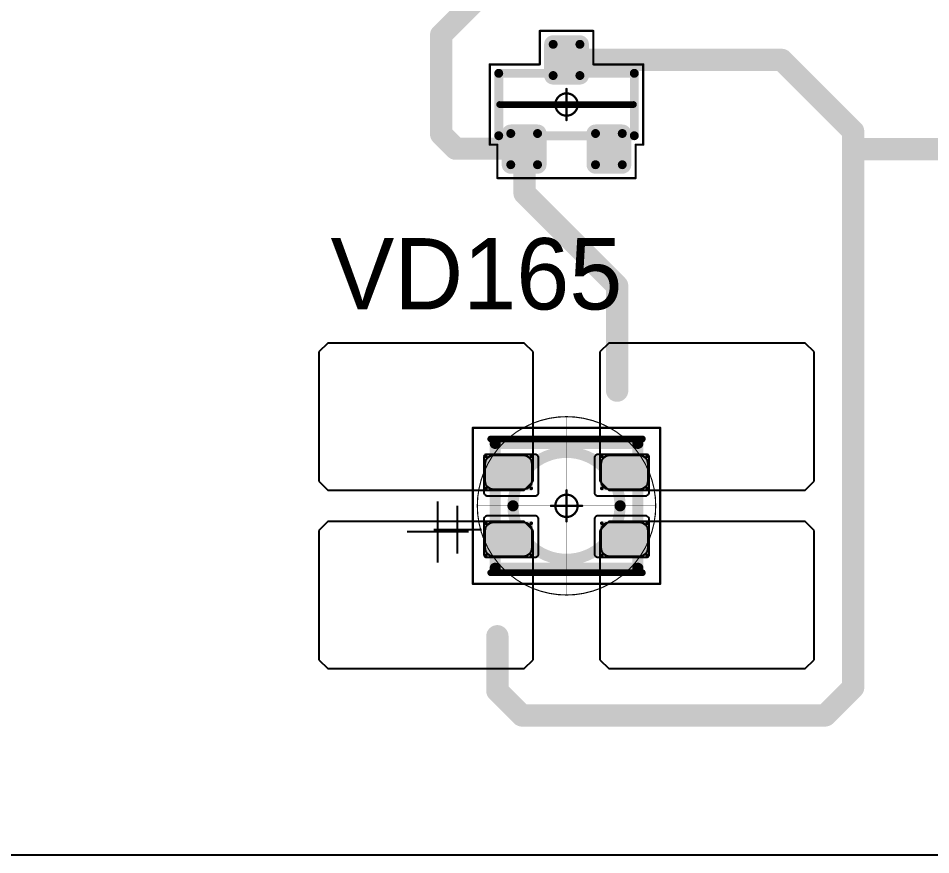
# Model space of a CAD drawing. Header units: millimetres. Extents: x 0 to 400, y 0 to 514.
# Drawn here: x 267.71 to 288.17, y 24.67 to 43.43 of the extents above; entities that cross this region are included whole.
import ezdxf

# ---------------------------------------------------------------- set-up
doc = ezdxf.new("R2010")
doc.units = ezdxf.units.MM
for name, color, linetype in [('Mechanical13', 56, 'Continuous'), ('Mechanical15', 56, 'Continuous'), ('Mechanical2', 216, 'Continuous'), ('TopLayer', 1, 'Continuous'), ('TopOverlay', 2, 'Continuous'), ('TopPaste', 8, 'Continuous'), ('TopSolder', 216, 'Continuous')]:
    doc.layers.add(name, color=color, linetype=linetype)

# ---------------------------------------------------------------- blocks, each defined once
blk = doc.blocks.new('SOT23_17')
at = {"layer": 'Mechanical13', "const_width": 0.2}
for points in [[(-0.7, 1.52), (0.7, 1.52)], [(-0.7, 1.52), (-0.7, -1.52)], [(0.7, 1.52), (0.7, -1.52)], [(-0.7, -1.52), (0.7, -1.52)]]:
    blk.add_lwpolyline(points, dxfattribs=at)
at = {"layer": 'Mechanical13', "const_width": 0.1}
for points in [[(-0.75, 1.52, 1), (-0.65, 1.52, 1)], [(-0.75, 1.52, 1), (-0.65, 1.52, 1)], [(0.65, 1.52, 1), (0.75, 1.52, 1)], [(0.65, 1.52, 1), (0.75, 1.52, 1)], [(-0.75, -1.52, 1), (-0.65, -1.52, 1)], [(-0.75, -1.52, 1), (-0.65, -1.52, 1)], [(0.65, -1.52, 1), (0.75, -1.52, 1)], [(0.65, -1.52, 1), (0.75, -1.52, 1)]]:
    blk.add_lwpolyline(points, format="xyb", close=True, dxfattribs=at)
at = {"layer": 'Mechanical15', "const_width": 0.05}
for points in [[(-0.9, 1.72), (-0.9, 1.55)], [(0.9, 1.72), (-0.9, 1.72)], [(0.9, 1.72), (0.9, 0.6)], [(-1.65, 1.55), (-1.65, -1.55)], [(-1.65, 1.55), (-0.9, 1.55)], [(0.9, 0.6), (1.65, 0.6)], [(1.65, 0.6), (1.65, -0.6)], [(0, 0.35), (0, -0.35)], [(0.35, 0), (-0.35, 0)], [(0.9, -0.6), (1.65, -0.6)], [(0.9, -0.6), (0.9, -1.72)], [(-1.65, -1.55), (-0.9, -1.55)], [(-0.9, -1.55), (-0.9, -1.72)], [(-0.9, -1.72), (0.9, -1.72)]]:
    blk.add_lwpolyline(points, dxfattribs=at)
at = {"layer": 'Mechanical15'}
for points, const_width in [([(-0.913, 1.72, 1), (-0.888, 1.72, 1)], 0.025), ([(-0.913, 1.72, 1), (-0.888, 1.72, 1)], 0.025), ([(0.888, 1.72, 1), (0.913, 1.72, 1)], 0.025), ([(0.888, 1.72, 1), (0.913, 1.72, 1)], 0.025), ([(-1.662, 1.55, 1), (-1.637, 1.55, 1)], 0.025), ([(-1.662, 1.55, 1), (-1.637, 1.55, 1)], 0.025), ([(-0.913, 1.55, 1), (-0.888, 1.55, 1)], 0.025), ([(-0.913, 1.55, 1), (-0.888, 1.55, 1)], 0.025), ([(0.888, 0.6, 1), (0.913, 0.6, 1)], 0.025), ([(0.888, 0.6, 1), (0.913, 0.6, 1)], 0.025), ([(1.637, 0.6, 1), (1.662, 0.6, 1)], 0.025), ([(1.637, 0.6, 1), (1.662, 0.6, 1)], 0.025), ([(0.25, 0, 1), (-0.25, 0, 1)], 0.05), ([(-0.012, 0.35, 1), (0.012, 0.35, 1)], 0.025), ([(-0.362, 0, 1), (-0.337, 0, 1)], 0.025), ([(-0.262, 0, 1), (-0.238, 0, 1)], 0.025), ([(0.238, 0, 1), (0.262, 0, 1)], 0.025), ([(0.337, 0, 1), (0.362, 0, 1)], 0.025), ([(-0.012, -0.35, 1), (0.012, -0.35, 1)], 0.025), ([(0.888, -0.6, 1), (0.913, -0.6, 1)], 0.025), ([(0.888, -0.6, 1), (0.913, -0.6, 1)], 0.025), ([(1.637, -0.6, 1), (1.662, -0.6, 1)], 0.025), ([(1.637, -0.6, 1), (1.662, -0.6, 1)], 0.025), ([(-1.662, -1.55, 1), (-1.637, -1.55, 1)], 0.025), ([(-1.662, -1.55, 1), (-1.637, -1.55, 1)], 0.025), ([(-0.913, -1.55, 1), (-0.888, -1.55, 1)], 0.025), ([(-0.913, -1.55, 1), (-0.888, -1.55, 1)], 0.025), ([(-0.913, -1.72, 1), (-0.888, -1.72, 1)], 0.025), ([(-0.913, -1.72, 1), (-0.888, -1.72, 1)], 0.025), ([(0.888, -1.72, 1), (0.913, -1.72, 1)], 0.025), ([(0.888, -1.72, 1), (0.913, -1.72, 1)], 0.025)]:
    blk.add_lwpolyline(points, format="xyb", close=True, dxfattribs=dict(at, const_width=const_width))
at = {"layer": 'TopLayer', "const_width": 0.1}
for points in [[(-1.4, 1.25, 1), (-1.3, 1.25, 1)], [(-0.7, 1.25, 1), (-0.6, 1.25, 1)], [(-1.4, 0.65, 1), (-1.3, 0.65, 1)], [(-0.7, 0.65, 1), (-0.6, 0.65, 1)], [(0.6, 0.3, 1), (0.7, 0.3, 1)], [(1.3, 0.3, 1), (1.4, 0.3, 1)], [(0.6, -0.3, 1), (0.7, -0.3, 1)], [(1.3, -0.3, 1), (1.4, -0.3, 1)], [(-1.4, -0.65, 1), (-1.3, -0.65, 1)], [(-0.7, -0.65, 1), (-0.6, -0.65, 1)], [(-1.4, -1.25, 1), (-1.3, -1.25, 1)], [(-0.7, -1.25, 1), (-0.6, -1.25, 1)]]:
    blk.add_lwpolyline(points, format="xyb", close=True, dxfattribs=at)
at = {"layer": 'TopLayer'}
for points in [[(-1.45, 1.25), (-1.45, 0.65), (-0.55, 1.25), (-0.55, 0.65)], [(-1.35, 1.35), (-1.35, 0.55), (-0.65, 1.35), (-0.65, 0.55)], [(0.55, 0.3), (0.55, -0.3), (1.45, 0.3), (1.45, -0.3)], [(0.65, 0.4), (0.65, -0.4), (1.35, 0.4), (1.35, -0.4)], [(-1.35, -0.55), (-1.35, -1.35), (-0.65, -0.55), (-0.65, -1.35)], [(-1.45, -0.65), (-1.45, -1.25), (-0.55, -0.65), (-0.55, -1.25)]]:
    blk.add_solid(points, dxfattribs=at)
at = {"layer": 'TopOverlay', "const_width": 0.15}
blk.add_lwpolyline([(0, 1.5), (0, -1.5)], dxfattribs=at)
at = {"layer": 'TopOverlay', "const_width": 0.075}
for points in [[(-0.038, 1.5, 1), (0.038, 1.5, 1)], [(-0.038, -1.5, 1), (0.038, -1.5, 1)]]:
    blk.add_lwpolyline(points, format="xyb", close=True, dxfattribs=at)
at = {"layer": 'TopPaste', "const_width": 0.075}
for points in [[(-1.387, 1.25, 1), (-1.313, 1.25, 1)], [(-0.687, 1.25, 1), (-0.613, 1.25, 1)], [(-1.387, 0.65, 1), (-1.313, 0.65, 1)], [(-0.687, 0.65, 1), (-0.613, 0.65, 1)], [(0.613, 0.3, 1), (0.687, 0.3, 1)], [(1.313, 0.3, 1), (1.387, 0.3, 1)], [(0.613, -0.3, 1), (0.687, -0.3, 1)], [(1.313, -0.3, 1), (1.387, -0.3, 1)], [(-1.387, -0.65, 1), (-1.313, -0.65, 1)], [(-0.687, -0.65, 1), (-0.613, -0.65, 1)], [(-1.387, -1.25, 1), (-1.313, -1.25, 1)], [(-0.687, -1.25, 1), (-0.613, -1.25, 1)]]:
    blk.add_lwpolyline(points, format="xyb", close=True, dxfattribs=at)
at = {"layer": 'TopPaste'}
for points in [[(-1.425, 1.25), (-1.425, 0.65), (-0.575, 1.25), (-0.575, 0.65)], [(-1.35, 1.325), (-1.35, 0.575), (-0.65, 1.325), (-0.65, 0.575)], [(0.575, 0.3), (0.575, -0.3), (1.425, 0.3), (1.425, -0.3)], [(0.65, 0.375), (0.65, -0.375), (1.35, 0.375), (1.35, -0.375)], [(-1.35, -0.575), (-1.35, -1.325), (-0.65, -0.575), (-0.65, -1.325)], [(-1.425, -0.65), (-1.425, -1.25), (-0.575, -0.65), (-0.575, -1.25)]]:
    blk.add_solid(points, dxfattribs=at)
at = {"layer": 'TopSolder', "const_width": 0.202}
for points in [[(-1.451, 1.25, 1), (-1.249, 1.25, 1)], [(-0.751, 1.25, 1), (-0.549, 1.25, 1)], [(-1.451, 0.65, 1), (-1.249, 0.65, 1)], [(-0.751, 0.65, 1), (-0.549, 0.65, 1)], [(0.549, 0.3, 1), (0.751, 0.3, 1)], [(1.249, 0.3, 1), (1.451, 0.3, 1)], [(0.549, -0.3, 1), (0.751, -0.3, 1)], [(1.249, -0.3, 1), (1.451, -0.3, 1)], [(-1.451, -0.65, 1), (-1.249, -0.65, 1)], [(-0.751, -0.65, 1), (-0.549, -0.65, 1)], [(-1.451, -1.25, 1), (-1.249, -1.25, 1)], [(-0.751, -1.25, 1), (-0.549, -1.25, 1)]]:
    blk.add_lwpolyline(points, format="xyb", close=True, dxfattribs=at)
at = {"layer": 'TopSolder'}
for points in [[(-1.35, 1.452), (-1.35, 0.448), (-0.65, 1.452), (-0.65, 0.448)], [(-1.552, 1.25), (-1.552, 0.65), (-0.448, 1.25), (-0.448, 0.65)], [(0.65, 0.502), (0.65, -0.502), (1.35, 0.502), (1.35, -0.502)], [(0.448, 0.3), (0.448, -0.3), (1.552, 0.3), (1.552, -0.3)], [(-1.35, -0.448), (-1.35, -1.452), (-0.65, -0.448), (-0.65, -1.452)], [(-1.552, -0.65), (-1.552, -1.25), (-0.448, -0.65), (-0.448, -1.25)]]:
    blk.add_solid(points, dxfattribs=at)
blk = doc.blocks.new('E65F_190')
at = {"layer": 'Mechanical13'}
for p, q in [((2.441, 1.071), (2.441, 0)), ((1.905, 0.536), (2.976, 0.536))]:
    blk.add_line(p, q, dxfattribs=at)
at = {"layer": 'Mechanical13', "const_width": 0.25}
for points in [[(-1.6, 1.4), (-1.6, -1.4)], [(1.6, 1.4), (-1.6, 1.4)], [(1.6, 1.4), (1.6, -1.4)], [(1.6, -1.4), (-1.6, -1.4)]]:
    blk.add_lwpolyline(points, dxfattribs=at)
at = {"layer": 'Mechanical13'}
for points, const_width in [([(-1.663, 1.4, 1), (-1.538, 1.4, 1)], 0.125), ([(-1.663, 1.4, 1), (-1.538, 1.4, 1)], 0.125), ([(1.537, 1.4, 1), (1.662, 1.4, 1)], 0.125), ([(1.537, 1.4, 1), (1.662, 1.4, 1)], 0.125), ([(1.2, 0, 1), (-1.2, 0, 1)], 0.25), ([(-1.263, 0, 1), (-1.138, 0, 1)], 0.125), ([(1.137, 0, 1), (1.262, 0, 1)], 0.125), ([(-1.663, -1.4, 1), (-1.538, -1.4, 1)], 0.125), ([(-1.663, -1.4, 1), (-1.538, -1.4, 1)], 0.125), ([(1.537, -1.4, 1), (1.662, -1.4, 1)], 0.125), ([(1.537, -1.4, 1), (1.662, -1.4, 1)], 0.125)]:
    blk.add_lwpolyline(points, format="xyb", close=True, dxfattribs=dict(at, const_width=const_width))
at = {"layer": 'Mechanical15', "const_width": 0.05}
for points in [[(2.1, 1.75), (-2.1, 1.75)], [(-2.1, 1.75), (-2.1, -1.75)], [(2.1, 1.75), (2.1, -1.75)], [(0, 0.35), (0, -0.35)], [(0, 0.35), (0, -0.35)], [(0.35, 0), (-0.35, 0)], [(0.35, 0), (-0.35, 0)], [(2.1, -1.75), (-2.1, -1.75)]]:
    blk.add_lwpolyline(points, dxfattribs=at)
at = {"layer": 'Mechanical15'}
for points, const_width in [([(-2.113, 1.75, 1), (-2.088, 1.75, 1)], 0.025), ([(-2.113, 1.75, 1), (-2.088, 1.75, 1)], 0.025), ([(2.087, 1.75, 1), (2.112, 1.75, 1)], 0.025), ([(2.087, 1.75, 1), (2.112, 1.75, 1)], 0.025), ([(0.25, 0, 1), (-0.25, 0, 1)], 0.05), ([(0.25, 0, 1), (-0.25, 0, 1)], 0.05), ([(-0.013, 0.35, 1), (0.012, 0.35, 1)], 0.025), ([(-0.013, 0.35, 1), (0.012, 0.35, 1)], 0.025), ([(-0.363, 0, 1), (-0.338, 0, 1)], 0.025), ([(-0.363, 0, 1), (-0.338, 0, 1)], 0.025), ([(-0.263, 0, 1), (-0.238, 0, 1)], 0.025), ([(-0.263, 0, 1), (-0.238, 0, 1)], 0.025), ([(0.237, 0, 1), (0.262, 0, 1)], 0.025), ([(0.237, 0, 1), (0.262, 0, 1)], 0.025), ([(0.337, 0, 1), (0.362, 0, 1)], 0.025), ([(0.337, 0, 1), (0.362, 0, 1)], 0.025), ([(-0.013, -0.35, 1), (0.012, -0.35, 1)], 0.025), ([(-0.013, -0.35, 1), (0.012, -0.35, 1)], 0.025), ([(-2.113, -1.75, 1), (-2.088, -1.75, 1)], 0.025), ([(-2.113, -1.75, 1), (-2.088, -1.75, 1)], 0.025), ([(2.087, -1.75, 1), (2.112, -1.75, 1)], 0.025), ([(2.087, -1.75, 1), (2.112, -1.75, 1)], 0.025)]:
    blk.add_lwpolyline(points, format="xyb", close=True, dxfattribs=dict(at, const_width=const_width))
at = {"layer": 'TopLayer'}
for p, q in [((-5.35, 3.65), (-5.55, 3.45)), ((-0.95, 3.65), (-5.35, 3.65)), ((-5.35, 3.65), (-5.35, 3.65)), ((-0.75, 3.45), (-0.95, 3.65)), ((0.95, 3.65), (0.75, 3.45)), ((5.35, 3.65), (0.95, 3.65)), ((0.95, 3.65), (0.95, 3.65)), ((5.55, 3.45), (5.35, 3.65)), ((-5.55, 3.45), (-5.55, 3.45)), ((-5.55, 3.45), (-5.55, 0.55)), ((-0.75, 0.55), (-0.75, 3.45)), ((0.75, 3.45), (0.75, 3.45)), ((0.75, 3.45), (0.75, 0.55)), ((5.55, 0.55), (5.55, 3.45)), ((-5.55, 0.55), (-5.35, 0.35)), ((-0.95, 0.35), (-0.75, 0.55)), ((0.75, 0.55), (0.95, 0.35)), ((5.35, 0.35), (5.55, 0.55)), ((-5.35, 0.35), (-0.95, 0.35)), ((0.95, 0.35), (5.35, 0.35)), ((-5.35, -0.35), (-5.55, -0.55)), ((-0.95, -0.35), (-5.35, -0.35)), ((-5.35, -0.35), (-5.35, -0.35)), ((-0.75, -0.55), (-0.95, -0.35)), ((0.95, -0.35), (0.75, -0.55)), ((5.35, -0.35), (0.95, -0.35)), ((0.95, -0.35), (0.95, -0.35)), ((5.55, -0.55), (5.35, -0.35)), ((-5.55, -0.55), (-5.55, -0.55)), ((-5.55, -0.55), (-5.55, -3.45)), ((-0.75, -3.45), (-0.75, -0.55)), ((0.75, -0.55), (0.75, -0.55)), ((0.75, -0.55), (0.75, -3.45)), ((5.55, -3.45), (5.55, -0.55)), ((-5.55, -3.45), (-5.35, -3.65)), ((-0.95, -3.65), (-0.75, -3.45)), ((0.75, -3.45), (0.95, -3.65)), ((5.35, -3.65), (5.55, -3.45)), ((-5.35, -3.65), (-0.95, -3.65)), ((0.95, -3.65), (5.35, -3.65))]:
    blk.add_line(p, q, dxfattribs=at)
at = {"layer": 'TopLayer', "const_width": 0.04}
for points in [[(-1.83, 1.11, 1), (-1.79, 1.11, 1)], [(-0.81, 1.11, 1), (-0.77, 1.11, 1)], [(0.77, 1.11, 1), (0.81, 1.11, 1)], [(1.79, 1.11, 1), (1.83, 1.11, 1)], [(-1.83, 0.39, 1), (-1.79, 0.39, 1)], [(-0.81, 0.39, 1), (-0.77, 0.39, 1)], [(0.77, 0.39, 1), (0.81, 0.39, 1)], [(1.79, 0.39, 1), (1.83, 0.39, 1)], [(-1.83, -0.39, 1), (-1.79, -0.39, 1)], [(-0.81, -0.39, 1), (-0.77, -0.39, 1)], [(0.77, -0.39, 1), (0.81, -0.39, 1)], [(1.79, -0.39, 1), (1.83, -0.39, 1)], [(-1.83, -1.11, 1), (-1.79, -1.11, 1)], [(-0.81, -1.11, 1), (-0.77, -1.11, 1)], [(0.77, -1.11, 1), (0.81, -1.11, 1)], [(1.79, -1.11, 1), (1.83, -1.11, 1)]]:
    blk.add_lwpolyline(points, format="xyb", close=True, dxfattribs=at)
at = {"layer": 'TopLayer'}
for points in [[(-1.85, 1.11), (-1.85, 0.39), (-0.75, 1.11), (-0.75, 0.39)], [(-1.81, 1.15), (-1.81, 0.35), (-0.79, 1.15), (-0.79, 0.35)], [(0.75, 1.11), (0.75, 0.39), (1.85, 1.11), (1.85, 0.39)], [(0.79, 1.15), (0.79, 0.35), (1.81, 1.15), (1.81, 0.35)], [(-1.85, -0.39), (-1.85, -1.11), (-0.75, -0.39), (-0.75, -1.11)], [(-1.81, -0.35), (-1.81, -1.15), (-0.79, -0.35), (-0.79, -1.15)], [(0.75, -0.39), (0.75, -1.11), (1.85, -0.39), (1.85, -1.11)], [(0.79, -0.35), (0.79, -1.15), (1.81, -0.35), (1.81, -1.15)]]:
    blk.add_solid(points, dxfattribs=at)
at = {"layer": 'TopOverlay'}
for p, q in [((2.886, 1.271), (2.886, -0.1)), ((2.2, 0.586), (3.571, 0.586))]:
    blk.add_line(p, q, dxfattribs=at)
at = {"layer": 'TopOverlay', "const_width": 0.15}
for points in [[(1.7, 1.5), (-1.7, 1.5)], [(1.7, -1.5), (-1.7, -1.5)]]:
    blk.add_lwpolyline(points, dxfattribs=at)
at = {"layer": 'TopOverlay', "const_width": 0.075}
for points in [[(-1.738, 1.5, 1), (-1.663, 1.5, 1)], [(1.662, 1.5, 1), (1.737, 1.5, 1)], [(-1.738, -1.5, 1), (-1.663, -1.5, 1)], [(1.662, -1.5, 1), (1.737, -1.5, 1)]]:
    blk.add_lwpolyline(points, format="xyb", close=True, dxfattribs=at)
at = {"layer": 'TopPaste'}
for p, q in [((-1.773, 1.073), (-1.814, 1.011)), ((-1.711, 1.114), (-1.773, 1.073)), ((-1.638, 1.129), (-1.711, 1.114)), ((-0.963, 1.129), (-1.638, 1.129)), ((-0.889, 1.114), (-0.963, 1.129)), ((-0.827, 1.073), (-0.889, 1.114)), ((-0.786, 1.011), (-0.827, 1.073)), ((0.827, 1.073), (0.786, 1.011)), ((0.889, 1.114), (0.827, 1.073)), ((0.962, 1.129), (0.889, 1.114)), ((1.637, 1.129), (0.962, 1.129)), ((1.711, 1.114), (1.637, 1.129)), ((1.773, 1.073), (1.711, 1.114)), ((1.814, 1.011), (1.773, 1.073)), ((-1.814, 1.011), (-1.829, 0.938)), ((-1.829, 0.938), (-1.829, 0.562)), ((-0.771, 0.938), (-0.786, 1.011)), ((-0.771, 0.562), (-0.771, 0.938)), ((0.786, 1.011), (0.771, 0.938)), ((0.771, 0.938), (0.771, 0.562)), ((1.829, 0.938), (1.814, 1.011)), ((1.829, 0.562), (1.829, 0.938)), ((-1.829, 0.562), (-1.814, 0.489)), ((-1.814, 0.489), (-1.773, 0.427)), ((-1.773, 0.427), (-1.711, 0.386)), ((-0.889, 0.386), (-0.827, 0.427)), ((-0.827, 0.427), (-0.786, 0.489)), ((-0.786, 0.489), (-0.771, 0.562)), ((0.771, 0.562), (0.786, 0.489)), ((0.786, 0.489), (0.827, 0.427)), ((0.827, 0.427), (0.889, 0.386)), ((1.711, 0.386), (1.773, 0.427)), ((1.773, 0.427), (1.814, 0.489)), ((1.814, 0.489), (1.829, 0.562)), ((-1.711, 0.386), (-1.638, 0.371)), ((-1.638, 0.371), (-0.963, 0.371)), ((-0.963, 0.371), (-0.889, 0.386)), ((0.889, 0.386), (0.962, 0.371)), ((0.962, 0.371), (1.637, 0.371)), ((1.637, 0.371), (1.711, 0.386)), ((-1.711, -0.386), (-1.773, -0.427)), ((-1.638, -0.371), (-1.711, -0.386)), ((-0.963, -0.371), (-1.638, -0.371)), ((-0.889, -0.386), (-0.963, -0.371)), ((-0.827, -0.427), (-0.889, -0.386)), ((0.889, -0.386), (0.827, -0.427)), ((0.962, -0.371), (0.889, -0.386)), ((1.637, -0.371), (0.962, -0.371)), ((1.711, -0.386), (1.637, -0.371)), ((1.773, -0.427), (1.711, -0.386)), ((-1.814, -0.489), (-1.829, -0.563)), ((-1.829, -0.563), (-1.829, -0.938)), ((-1.773, -0.427), (-1.814, -0.489)), ((-0.786, -0.489), (-0.827, -0.427)), ((-0.771, -0.563), (-0.786, -0.489)), ((-0.771, -0.938), (-0.771, -0.563)), ((0.786, -0.489), (0.771, -0.563)), ((0.771, -0.563), (0.771, -0.938)), ((0.827, -0.427), (0.786, -0.489)), ((1.814, -0.489), (1.773, -0.427)), ((1.829, -0.563), (1.814, -0.489)), ((1.829, -0.938), (1.829, -0.563)), ((-1.829, -0.938), (-1.814, -1.011)), ((-1.814, -1.011), (-1.773, -1.073)), ((-0.827, -1.073), (-0.786, -1.011)), ((-0.786, -1.011), (-0.771, -0.938)), ((0.771, -0.938), (0.786, -1.011)), ((0.786, -1.011), (0.827, -1.073)), ((1.773, -1.073), (1.814, -1.011)), ((1.814, -1.011), (1.829, -0.938)), ((-1.773, -1.073), (-1.711, -1.114)), ((-1.711, -1.114), (-1.638, -1.129)), ((-1.638, -1.129), (-0.963, -1.129)), ((-0.963, -1.129), (-0.889, -1.114)), ((-0.889, -1.114), (-0.827, -1.073)), ((0.827, -1.073), (0.889, -1.114)), ((0.889, -1.114), (0.962, -1.129)), ((0.962, -1.129), (1.637, -1.129)), ((1.637, -1.129), (1.711, -1.114)), ((1.711, -1.114), (1.773, -1.073))]:
    blk.add_line(p, q, dxfattribs=at)
at = {"layer": 'TopSolder'}
for p, q in [((-1.842, 1.129), (-1.85, 1.111)), ((-1.85, 1.111), (-1.85, 1.101)), ((-1.85, 1.101), (-1.85, 1.101)), ((-1.85, 1.101), (-1.85, 0.301)), ((-1.828, 1.143), (-1.842, 1.129)), ((-1.81, 1.151), (-1.828, 1.143)), ((-1.8, 1.151), (-1.81, 1.151)), ((-0.7, 1.151), (-1.8, 1.151)), ((-0.685, 1.151), (-0.7, 1.151)), ((-0.7, 1.151), (-0.7, 1.151)), ((-0.658, 1.139), (-0.685, 1.151)), ((-0.636, 1.118), (-0.658, 1.139)), ((-0.625, 1.09), (-0.636, 1.118)), ((-0.625, 1.076), (-0.625, 1.09)), ((-0.625, 0.301), (-0.625, 1.076)), ((0.636, 1.118), (0.625, 1.09)), ((0.625, 1.09), (0.625, 1.076)), ((0.625, 1.076), (0.625, 1.076)), ((0.625, 1.076), (0.625, 0.301)), ((0.657, 1.139), (0.636, 1.118)), ((0.685, 1.151), (0.657, 1.139)), ((0.7, 1.151), (0.685, 1.151)), ((1.8, 1.151), (0.7, 1.151)), ((1.81, 1.151), (1.8, 1.151)), ((1.8, 1.151), (1.8, 1.151)), ((1.828, 1.143), (1.81, 1.151)), ((1.842, 1.129), (1.828, 1.143)), ((1.85, 1.111), (1.842, 1.129)), ((1.85, 1.101), (1.85, 1.111)), ((1.85, 0.301), (1.85, 1.101)), ((-1.85, 0.301), (-1.85, 0.286)), ((-1.85, 0.286), (-1.839, 0.258)), ((-1.839, 0.258), (-1.818, 0.237)), ((-1.818, 0.237), (-1.79, 0.226)), ((-1.79, 0.226), (-1.775, 0.226)), ((-1.775, 0.226), (-1.775, 0.226)), ((-1.775, 0.226), (-0.7, 0.226)), ((-0.7, 0.226), (-0.685, 0.226)), ((-0.685, 0.226), (-0.658, 0.237)), ((-0.658, 0.237), (-0.636, 0.258)), ((-0.636, 0.258), (-0.625, 0.286)), ((-0.625, 0.286), (-0.625, 0.301)), ((-0.625, 0.301), (-0.625, 0.301)), ((0.625, 0.301), (0.625, 0.286)), ((0.625, 0.286), (0.636, 0.258)), ((0.636, 0.258), (0.657, 0.237)), ((0.657, 0.237), (0.685, 0.226)), ((0.685, 0.226), (0.7, 0.226)), ((0.7, 0.226), (0.7, 0.226)), ((0.7, 0.226), (1.775, 0.226)), ((1.775, 0.226), (1.79, 0.226)), ((1.79, 0.226), (1.817, 0.237)), ((1.817, 0.237), (1.839, 0.258)), ((1.839, 0.258), (1.85, 0.286)), ((1.85, 0.286), (1.85, 0.301)), ((1.85, 0.301), (1.85, 0.301)), ((-1.839, -0.257), (-1.85, -0.285)), ((-1.85, -0.285), (-1.85, -0.299)), ((-1.85, -0.299), (-1.85, -0.299)), ((-1.85, -0.299), (-1.85, -1.099)), ((-1.817, -0.236), (-1.839, -0.257)), ((-1.79, -0.224), (-1.817, -0.236)), ((-1.775, -0.224), (-1.79, -0.224)), ((-0.7, -0.224), (-1.775, -0.224)), ((-0.685, -0.224), (-0.7, -0.224)), ((-0.7, -0.224), (-0.7, -0.224)), ((-0.658, -0.236), (-0.685, -0.224)), ((-0.636, -0.257), (-0.658, -0.236)), ((-0.625, -0.285), (-0.636, -0.257)), ((-0.625, -0.299), (-0.625, -0.285)), ((-0.625, -1.074), (-0.625, -0.299)), ((0.636, -0.257), (0.625, -0.285)), ((0.625, -0.285), (0.625, -0.299)), ((0.625, -0.299), (0.625, -0.299)), ((0.625, -0.299), (0.625, -1.074)), ((0.657, -0.236), (0.636, -0.257)), ((0.685, -0.224), (0.657, -0.236)), ((0.7, -0.224), (0.685, -0.224)), ((1.775, -0.224), (0.7, -0.224)), ((1.79, -0.224), (1.775, -0.224)), ((1.775, -0.224), (1.775, -0.224)), ((1.817, -0.236), (1.79, -0.224)), ((1.839, -0.257), (1.817, -0.236)), ((1.85, -0.285), (1.839, -0.257)), ((1.85, -0.299), (1.85, -0.285)), ((1.85, -1.099), (1.85, -0.299)), ((-1.85, -1.099), (-1.85, -1.109)), ((-1.85, -1.109), (-1.842, -1.128)), ((-1.842, -1.128), (-1.828, -1.142)), ((-1.828, -1.142), (-1.81, -1.149)), ((-1.81, -1.149), (-1.8, -1.149)), ((-1.8, -1.149), (-0.7, -1.149)), ((-1.8, -1.149), (-1.8, -1.149)), ((-0.7, -1.149), (-0.685, -1.149)), ((-0.685, -1.149), (-0.658, -1.138)), ((-0.658, -1.138), (-0.636, -1.117)), ((-0.636, -1.117), (-0.625, -1.089)), ((-0.625, -1.089), (-0.625, -1.074)), ((-0.625, -1.074), (-0.625, -1.074)), ((0.625, -1.074), (0.625, -1.089)), ((0.625, -1.089), (0.636, -1.117)), ((0.636, -1.117), (0.657, -1.138)), ((0.657, -1.138), (0.685, -1.149)), ((0.685, -1.149), (0.7, -1.149)), ((0.7, -1.149), (1.8, -1.149)), ((0.7, -1.149), (0.7, -1.149)), ((1.8, -1.149), (1.81, -1.149)), ((1.81, -1.149), (1.828, -1.142)), ((1.828, -1.142), (1.842, -1.128)), ((1.842, -1.128), (1.85, -1.109)), ((1.85, -1.109), (1.85, -1.099)), ((1.85, -1.099), (1.85, -1.099))]:
    blk.add_line(p, q, dxfattribs=at)

msp = doc.modelspace()

# ---------------------------------------------------------------- linework, layer by layer
at = {"layer": 'Mechanical2'}
for points, const_width in [([(282, 32.5, 1), (278, 32.5, 1)], 0.0254), ([(280, 34.5, 1), (280, 34.5, 1)], 0.0005), ([(277.994, 32.5, 1), (278.006, 32.5, 1)], 0.0127), ([(278, 32.5, 1), (278, 32.5, 1)], 0.0005), ([(281.994, 32.5, 1), (282.006, 32.5, 1)], 0.0127), ([(282, 32.5, 1), (282, 32.5, 1)], 0.0005), ([(280, 30.5, 1), (280, 30.5, 1)], 0.0005)]:
    msp.add_lwpolyline(points, format="xyb", close=True, dxfattribs=dict(at, const_width=const_width))
at = {"layer": 'Mechanical2', "const_width": 0.001}
for points in [[(280, 30.5), (280, 34.5)], [(278, 32.5), (282, 32.5)]]:
    msp.add_lwpolyline(points, dxfattribs=at)
at = {"layer": 'TopLayer'}
msp.add_line((12.5, 24.675), (387.5, 24.675), dxfattribs=at)
at = {"layer": 'TopLayer', "const_width": 0.5}
for points in [[(277.19, 43.06), (277.94, 43.81)], [(277.19, 40.835), (277.19, 43.06)], [(280, 42.5), (284.825, 42.5)], [(284.825, 42.5), (286.425, 40.9)], [(286.425, 40.575), (286.425, 40.9)], [(277.19, 40.835), (277.515, 40.51)], [(277.515, 40.51), (279.04, 40.51)], [(279.06, 39.508), (279.06, 40.49)], [(286.425, 28.425), (286.425, 40.575)], [(286.5, 40.5), (299.05, 40.5)], [(279.06, 39.508), (281.135, 37.433)], [(281.135, 35.083), (281.135, 37.433)], [(278.45, 28.35), (278.45, 29.575)], [(285.8, 27.8), (286.425, 28.425)], [(278.45, 28.35), (279, 27.8)], [(279, 27.8), (285.8, 27.8)]]:
    msp.add_lwpolyline(points, dxfattribs=at)
at = {"layer": 'TopLayer', "const_width": 0.25}
for points in [[(277.065, 43.06, 1), (277.315, 43.06, 1)], [(277.065, 43.06, 1), (277.315, 43.06, 1)], [(279.875, 42.5, 1), (280.125, 42.5, 1)], [(284.7, 42.5, 1), (284.95, 42.5, 1)], [(284.7, 42.5, 1), (284.95, 42.5, 1)], [(286.3, 40.9, 1), (286.55, 40.9, 1)], [(286.3, 40.9, 1), (286.55, 40.9, 1)], [(277.065, 40.835, 1), (277.315, 40.835, 1)], [(277.065, 40.835, 1), (277.315, 40.835, 1)], [(277.39, 40.51, 1), (277.64, 40.51, 1)], [(277.39, 40.51, 1), (277.64, 40.51, 1)], [(278.915, 40.51, 1), (279.165, 40.51, 1)], [(278.935, 40.49, 1), (279.185, 40.49, 1)], [(286.3, 40.575, 1), (286.55, 40.575, 1)], [(286.3, 40.575, 1), (286.55, 40.575, 1)], [(286.375, 40.5, 1), (286.625, 40.5, 1)], [(278.935, 39.508, 1), (279.185, 39.508, 1)], [(278.935, 39.508, 1), (279.185, 39.508, 1)], [(281.01, 37.433, 1), (281.26, 37.433, 1)], [(281.01, 37.433, 1), (281.26, 37.433, 1)], [(281.01, 35.083, 1), (281.26, 35.083, 1)], [(278.325, 29.575, 1), (278.575, 29.575, 1)], [(286.3, 28.425, 1), (286.55, 28.425, 1)], [(286.3, 28.425, 1), (286.55, 28.425, 1)], [(278.325, 28.35, 1), (278.575, 28.35, 1)], [(278.325, 28.35, 1), (278.575, 28.35, 1)], [(278.875, 27.8, 1), (279.125, 27.8, 1)], [(278.875, 27.8, 1), (279.125, 27.8, 1)], [(285.675, 27.8, 1), (285.925, 27.8, 1)], [(285.675, 27.8, 1), (285.925, 27.8, 1)]]:
    msp.add_lwpolyline(points, format="xyb", close=True, dxfattribs=at)

# ---------------------------------------------------------------- block references
for name, p, rotation in [('SOT23_17', (280, 41.5), 90), ('E65F_190', (280, 32.5), 180)]:
    msp.add_blockref(name, p, dxfattribs=dict(rotation=rotation))

# ---------------------------------------------------------------- texts
at = {"layer": 'TopOverlay'}
msp.add_text('VD165', height=1.6, dxfattribs=at).set_placement((274.711, 36.904))

doc.saveas('drawing.dxf')
